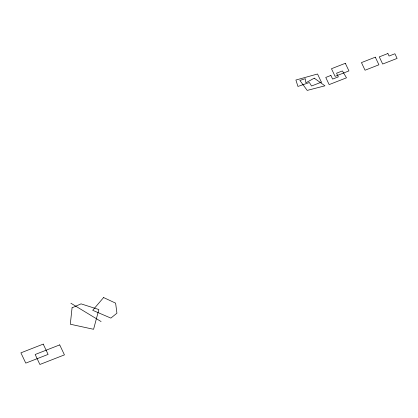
<?xml version="1.0" encoding="UTF-8"?>
<svg xmlns="http://www.w3.org/2000/svg" width="418" height="418" viewBox="0 0 418 418"><rect width="100%" height="100%" fill="white"/><g stroke="black" fill="none" stroke-linecap="round" stroke-linejoin="round"><path stroke-width="0.63" d="M70.877 303.222L101.099 321.567M72.063 307.815L70.302 324.222L93.58 329.295L98.847 309.534L81.04 303.855L72.063 307.815M103.596 297.553L92.702 310.302L110.864 318.098L116.925 313.202L115.614 303.144L103.596 297.553M314.247 78.171L305.908 82.785L305.286 78.694L299.873 80.449L307.214 90.403L324.938 85.821L314.247 78.171M345.336 63.301L331.469 68.724L335.079 76.348L348.946 70.919L345.336 63.301M375.312 57.177L361.445 62.601L365.05 70.219L378.922 64.795L375.312 57.177M330.889 75.433L325.758 77.44L329.149 84.603L346.485 77.821L342.399 70.929L336.574 73.207L338.303 76.865L332.618 79.091L330.889 75.433M387.883 53.525L379.283 56.89L382.679 64.048L397.1 58.41L394.9 53.76L389.074 56.038L387.883 53.525M321.39 82.153L311.541 86.003L309.393 82.508L297.945 86.442L295.892 80.021L317.528 73.996L321.39 82.153M43.226 344.113L20.9 352.844L25.77 363.132L48.101 354.401L43.226 344.113M59.706 344.892L35.159 354.495L39.888 364.475L64.435 354.877L59.706 344.892"/></g></svg>
